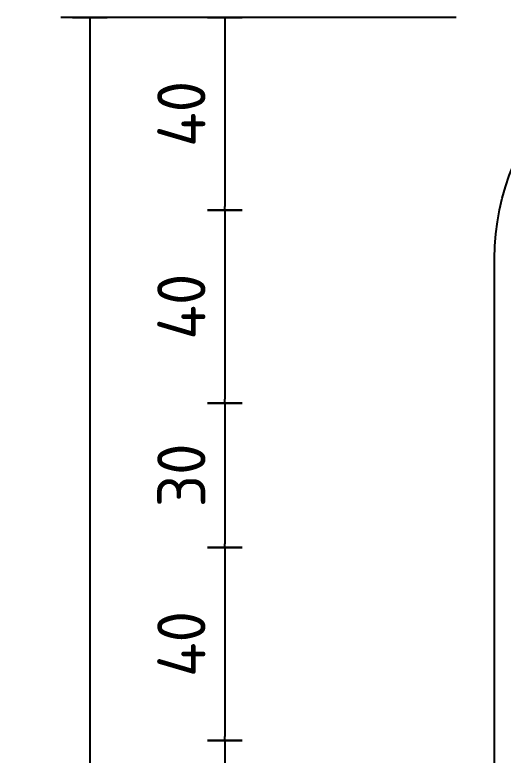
# Model space of a CAD drawing. Extents: x 0 to 1038, y -1303 to 297.
# Drawn here: x 145.76 to 171.09, y 159.45 to 197.86 of the extents above; entities that cross this region are included whole.
import ezdxf

# ---------------------------------------------------------------- set-up
doc = ezdxf.new("R2010")
doc.units = 0
doc.layers.get('0').update_dxf_attribs({"linetype": 'CONTINUOUS'})
doc.layers.get('DEFPOINTS').update_dxf_attribs({"linetype": 'CONTINUOUS'})
doc.layers.add('L35', color=3, linetype='CONTINUOUS')
doc.layers.add('T25', color=1, linetype='CONTINUOUS')
doc.styles.add('ISO', font='iso3098b.shx')
doc.dimstyles.new('SIGNSDIM', dxfattribs={"dimtxt": 2.5, "dimasz": 0.2, "dimexe": 1.5, "dimexo": 2, "dimgap": 1, "dimtad": 1, "dimdec": 4, "dimlfac": 4, "dimrnd": 1, "dimdsep": 46, "dimtxsty": 'ISO', "dimblk": 'SGNDIM', "dimcen": 2.5, "dimse2": 1, "dimadec": 0, "dimazin": 0, "dimtfac": 1, "dimtdec": 4, "dimtix": 1, "dimtmove": 0, "dimatfit": 3, "dimldrblk": 'SGNDIM', "dimfxl": 1, "dimtolj": 1, "dimtzin": 0, "dimarcsym": 0})

# ---------------------------------------------------------------- blocks, each defined once
blk = doc.blocks.new('SGNDIM')
for p, q in [((0, 4.5), (0, -4.5)), ((0, 0), (-1, 0))]:
    blk.add_line(p, q)
blk = doc.blocks.new('*D24')
at = {"layer": 'DEFPOINTS', "color": 0, "transparency": 16777216}
for p in [(283.148, 207.22), (170.648, 197.72), (283.148, 197.72)]:
    blk.add_point(p, dxfattribs=at)
at = {"layer": 'T25', "color": 0, "lineweight": -2, "transparency": 16777216}
for p, q in [((170.648, 199.72), (170.648, 208.72)), ((283.148, 199.72), (283.148, 208.72)), ((170.848, 207.22), (282.948, 207.22))]:
    blk.add_line(p, q, dxfattribs=at)
at = {"layer": 'T25', "color": 0, "lineweight": -2, "transparency": 16777216, "xscale": 0.2, "yscale": 0.2, "zscale": 0.2, "rotation": 180}
blk.add_blockref('SGNDIM', (170.648, 207.22), dxfattribs=at)
at = {"layer": 'T25', "color": 0, "lineweight": -2, "transparency": 16777216, "xscale": 0.2, "yscale": 0.2, "zscale": 0.2}
blk.add_blockref('SGNDIM', (283.148, 207.22), dxfattribs=at)
at = {"layer": 'T25', "color": 0, "transparency": 16777216, "insert": (226.898, 209.47), "char_height": 2.5, "attachment_point": 5, "style": 'ISO'}
blk.add_mtext('\\A1;450', dxfattribs=at)
blk = doc.blocks.new('*D29')
at = {"layer": 'DEFPOINTS', "color": 0, "transparency": 16777216}
for p in [(170.648, 160.22), (156.648, 152.72), (170.648, 152.72)]:
    blk.add_point(p, dxfattribs=at)
at = {"layer": 'T25', "color": 0, "lineweight": -2, "transparency": 16777216}
blk.add_line((156.648, 160.02), (156.648, 152.92), dxfattribs=at)
at = {"layer": 'T25', "color": 0, "lineweight": -2, "transparency": 16777216, "xscale": 0.2, "yscale": 0.2, "zscale": 0.2}
for p, rotation in [((156.648, 160.22), 90), ((156.648, 152.72), 270)]:
    blk.add_blockref('SGNDIM', p, dxfattribs=dict(at, rotation=rotation))
at = {"layer": 'T25', "color": 0, "transparency": 16777216, "insert": (154.398, 156.47), "char_height": 2.5, "attachment_point": 5, "rotation": 90, "style": 'ISO'}
blk.add_mtext('\\A1;30', dxfattribs=at)
blk = doc.blocks.new('*D30')
at = {"layer": 'DEFPOINTS', "color": 0, "transparency": 16777216}
for p in [(170.648, 170.22), (156.648, 160.22), (170.648, 160.22)]:
    blk.add_point(p, dxfattribs=at)
at = {"layer": 'T25', "color": 0, "lineweight": -2, "transparency": 16777216}
blk.add_line((156.648, 170.02), (156.648, 160.42), dxfattribs=at)
at = {"layer": 'T25', "color": 0, "lineweight": -2, "transparency": 16777216, "xscale": 0.2, "yscale": 0.2, "zscale": 0.2}
for p, rotation in [((156.648, 170.22), 90), ((156.648, 160.22), 270)]:
    blk.add_blockref('SGNDIM', p, dxfattribs=dict(at, rotation=rotation))
at = {"layer": 'T25', "color": 0, "transparency": 16777216, "insert": (154.398, 165.22), "char_height": 2.5, "attachment_point": 5, "rotation": 90, "style": 'ISO'}
blk.add_mtext('\\A1;40', dxfattribs=at)
blk = doc.blocks.new('*D31')
at = {"layer": 'DEFPOINTS', "color": 0, "transparency": 16777216}
for p in [(170.648, 177.72), (156.648, 170.22), (170.648, 170.22)]:
    blk.add_point(p, dxfattribs=at)
at = {"layer": 'T25', "color": 0, "lineweight": -2, "transparency": 16777216}
blk.add_line((156.648, 177.52), (156.648, 170.42), dxfattribs=at)
at = {"layer": 'T25', "color": 0, "lineweight": -2, "transparency": 16777216, "xscale": 0.2, "yscale": 0.2, "zscale": 0.2}
for p, rotation in [((156.648, 177.72), 90), ((156.648, 170.22), 270)]:
    blk.add_blockref('SGNDIM', p, dxfattribs=dict(at, rotation=rotation))
at = {"layer": 'T25', "color": 0, "transparency": 16777216, "insert": (154.398, 173.97), "char_height": 2.5, "attachment_point": 5, "rotation": 90, "style": 'ISO'}
blk.add_mtext('\\A1;30', dxfattribs=at)
blk = doc.blocks.new('*D32')
at = {"layer": 'DEFPOINTS', "color": 0, "transparency": 16777216}
for p in [(170.648, 187.72), (156.648, 177.72), (170.648, 177.72)]:
    blk.add_point(p, dxfattribs=at)
at = {"layer": 'T25', "color": 0, "lineweight": -2, "transparency": 16777216}
blk.add_line((156.648, 187.52), (156.648, 177.92), dxfattribs=at)
at = {"layer": 'T25', "color": 0, "lineweight": -2, "transparency": 16777216, "xscale": 0.2, "yscale": 0.2, "zscale": 0.2}
for p, rotation in [((156.648, 187.72), 90), ((156.648, 177.72), 270)]:
    blk.add_blockref('SGNDIM', p, dxfattribs=dict(at, rotation=rotation))
at = {"layer": 'T25', "color": 0, "transparency": 16777216, "insert": (154.398, 182.72), "char_height": 2.5, "attachment_point": 5, "rotation": 90, "style": 'ISO'}
blk.add_mtext('\\A1;40', dxfattribs=at)
blk = doc.blocks.new('*D33')
at = {"layer": 'DEFPOINTS', "color": 0, "transparency": 16777216}
for p in [(170.648, 197.72), (156.648, 187.72), (170.648, 187.72)]:
    blk.add_point(p, dxfattribs=at)
at = {"layer": 'T25', "color": 0, "lineweight": -2, "transparency": 16777216}
for p, q in [((168.648, 197.72), (155.148, 197.72)), ((156.648, 197.52), (156.648, 187.92))]:
    blk.add_line(p, q, dxfattribs=at)
at = {"layer": 'T25', "color": 0, "lineweight": -2, "transparency": 16777216, "xscale": 0.2, "yscale": 0.2, "zscale": 0.2}
for p, rotation in [((156.648, 197.72), 90), ((156.648, 187.72), 270)]:
    blk.add_blockref('SGNDIM', p, dxfattribs=dict(at, rotation=rotation))
at = {"layer": 'T25', "color": 0, "transparency": 16777216, "insert": (154.398, 192.72), "char_height": 2.5, "attachment_point": 5, "rotation": 90, "style": 'ISO'}
blk.add_mtext('\\A1;40', dxfattribs=at)
blk = doc.blocks.new('*D48')
at = {"layer": 'DEFPOINTS', "color": 0, "transparency": 16777216}
for p in [(170.648, 197.72), (149.648, 115.22), (170.648, 115.22)]:
    blk.add_point(p, dxfattribs=at)
at = {"layer": 'T25', "color": 0, "lineweight": -2, "transparency": 16777216}
for p, q in [((168.648, 197.72), (148.148, 197.72)), ((149.648, 197.52), (149.648, 115.42)), ((168.648, 115.22), (148.148, 115.22))]:
    blk.add_line(p, q, dxfattribs=at)
at = {"layer": 'T25', "color": 0, "lineweight": -2, "transparency": 16777216, "xscale": 0.2, "yscale": 0.2, "zscale": 0.2}
for p, rotation in [((149.648, 197.72), 90), ((149.648, 115.22), 270)]:
    blk.add_blockref('SGNDIM', p, dxfattribs=dict(at, rotation=rotation))
at = {"layer": 'T25', "color": 0, "transparency": 16777216, "insert": (147.398, 156.47), "char_height": 2.5, "attachment_point": 5, "rotation": 90, "style": 'ISO'}
blk.add_mtext('\\A1;330', dxfattribs=at)

msp = doc.modelspace()

# ---------------------------------------------------------------- linework, layer by layer
at = {"layer": 'L35'}
msp.add_lwpolyline([(170.648096, 127.719929), (170.648096, 185.219929, -0.414213562), (183.148096, 197.719929), (270.648096, 197.719929, -0.414213562), (283.148096, 185.219929), (283.148096, 127.719929, -0.414213562), (270.648096, 115.219929), (183.148096, 115.219929, -0.414213562)], format="xyb", close=True, dxfattribs=at)

# ---------------------------------------------------------------- dimensions: what is measured, and where the dimension line sits
at = {"layer": 'T25'}
dim = msp.add_linear_dim(base=(283.148096, 207.219929), p1=(170.648096, 197.719929), p2=(283.148096, 197.719929), dimstyle='SIGNSDIM', override={"dimse2": 0}, dxfattribs=at)
dim.commit()
dim.dimension.update_dxf_attribs({"geometry": '*D24', "text_midpoint": (226.898096, 209.469929)})
for base, p1, p2, override, picture, middle in [((149.648096, 115.219929), (170.648096, 197.719929), (170.648096, 115.219929), {"dimse2": 0}, '*D48', (147.398096, 156.469929)), ((156.648096, 177.719929), (170.648096, 187.719929), (170.648096, 177.719929), {"dimse1": 1}, '*D32', (154.398096, 182.719929)), ((156.648096, 170.219929), (170.648096, 177.719929), (170.648096, 170.219929), {"dimse1": 1}, '*D31', (154.398096, 173.969929)), ((156.648096, 160.219929), (170.648096, 170.219929), (170.648096, 160.219929), {"dimse1": 1}, '*D30', (154.398096, 165.219929)), ((156.648096, 152.719929), (170.648096, 160.219929), (170.648096, 152.719929), {"dimse1": 1}, '*D29', (154.398096, 156.469929))]:
    dim = msp.add_linear_dim(base=base, p1=p1, p2=p2, angle=90, dimstyle='SIGNSDIM', override=override, dxfattribs=at)
    dim.commit()
    dim.dimension.update_dxf_attribs({"geometry": picture, "text_midpoint": middle})
dim = msp.add_linear_dim(base=(156.648096, 187.719929), p1=(170.648096, 197.719929), p2=(170.648096, 187.719929), angle=90, dimstyle='SIGNSDIM', dxfattribs=at)
dim.commit()
dim.dimension.update_dxf_attribs({"geometry": '*D33', "text_midpoint": (154.398096, 192.719929)})

doc.saveas('drawing.dxf')
